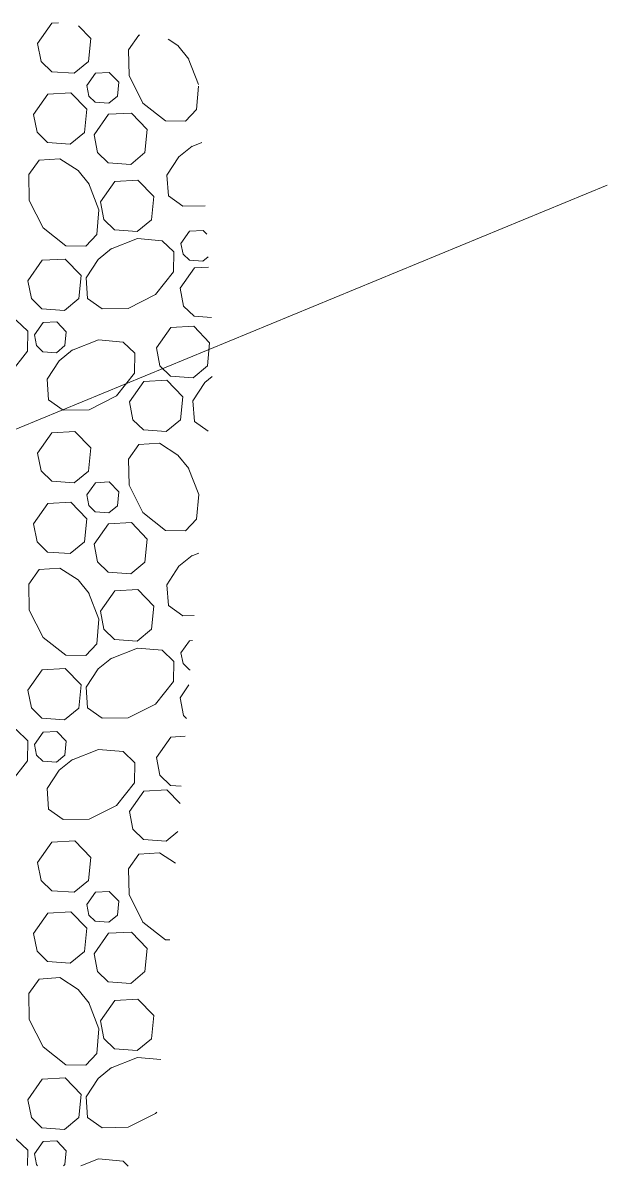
# Model space of a CAD drawing. Header units: inches. Extents: x -4443104 to -4439086, y 793046 to 798506.
# Drawn here: x -4442295.95 to -4442282.26, y 793222.37 to 793249.17 of the extents above; entities that cross this region are included whole.
import ezdxf

# ---------------------------------------------------------------- set-up
doc = ezdxf.new("R2010")
doc.units = ezdxf.units.IN
doc.header["$MEASUREMENT"] = 0
doc.layers.add('Level 3', color=7, linetype='Continuous', lineweight=0)

msp = doc.modelspace()

# ---------------------------------------------------------------- linework, layer by layer
at = {"layer": 'Level 3', "color": 7, "linetype": 'Continuous', "lineweight": 0}
for p, q in [((-4442292.08, 793248.3459), (-4442291.8353, 793247.7293)), ((-4442292.0058, 793246.2676), (-4442291.7596, 793246.3652)), ((-4442292.0058, 793236.6681), (-4442291.8251, 793236.7397)), ((-4442292.2693, 793233.3494), (-4442292.0588, 793233.6486))]:
    msp.add_line(p, q, dxfattribs=at)
at = {"layer": 'Level 3', "color": 7, "linetype": 'Continuous', "lineweight": 13}
msp.add_line((-4442282.2553, 793245.3636), (-4442312.294, 793232.9835), dxfattribs=at)
at = {"layer": 'Level 3', "color": 7, "linetype": 'Continuous', "lineweight": 0, "flags": 128}
for points in [[(-4442295.6085, 793248.6834), (-4442295.2723, 793249.1616), (-4442295.1167, 793249.1705)], [(-4442294.6469, 793249.1), (-4442294.3625, 793248.8054), (-4442294.4165, 793248.2634), (-4442294.748, 793247.9876), (-4442295.278, 793248.0259), (-4442295.5273, 793248.2679), (-4442295.6083, 793248.6834)], [(-4442291.8331, 793247.6879), (-4442291.8805, 793247.1394), (-4442292.1415, 793246.8646), (-4442292.6103, 793246.8736), (-4442293.1428, 793247.2901), (-4442293.4648, 793247.9341), (-4442293.4755, 793248.5411), (-4442293.2328, 793248.8826), (-4442293.2082, 793248.8843)], [(-4442292.5467, 793248.785), (-4442292.317, 793248.6379), (-4442292.0638, 793248.3204)], [(-4442294.4535, 793247.7036), (-4442294.2518, 793247.9906), (-4442293.9298, 793248.0091), (-4442293.706, 793247.7769), (-4442293.7383, 793247.4516), (-4442293.9373, 793247.2861), (-4442294.2553, 793247.3094), (-4442294.4048, 793247.4544), (-4442294.4533, 793247.7036)], [(-4442295.7025, 793247.0231), (-4442295.3665, 793247.5011), (-4442294.8298, 793247.5319), (-4442294.4568, 793247.1451), (-4442294.5108, 793246.6029), (-4442294.8423, 793246.3271), (-4442295.3723, 793246.3656), (-4442295.6215, 793246.6074), (-4442295.7023, 793247.0229)], [(-4442294.2823, 793246.5484), (-4442293.946, 793247.0264), (-4442293.4095, 793247.0571), (-4442293.0363, 793246.6704), (-4442293.0903, 793246.1281), (-4442293.4218, 793245.8524), (-4442293.9518, 793245.8909), (-4442294.201, 793246.1326), (-4442294.282, 793246.5481)], [(-4442291.6772, 793244.8811), (-4442292.201, 793244.8719), (-4442292.5428, 793245.1146), (-4442292.575, 793245.5981), (-4442292.2978, 793246.0304), (-4442291.9805, 793246.2836)], [(-4442294.4185, 793245.4176), (-4442294.169, 793244.7889), (-4442294.219, 793244.2111), (-4442294.48, 793243.9366), (-4442294.9488, 793243.9454), (-4442295.4815, 793244.3621), (-4442295.8033, 793245.0059), (-4442295.814, 793245.6129), (-4442295.5713, 793245.9544), (-4442295.0878, 793245.9869), (-4442294.6555, 793245.7096), (-4442294.4023, 793245.3921)], [(-4442294.1328, 793244.9751), (-4442293.7965, 793245.4534), (-4442293.2598, 793245.4839), (-4442292.8868, 793245.0971), (-4442292.9408, 793244.5551), (-4442293.2723, 793244.2794), (-4442293.8023, 793244.3176), (-4442294.0515, 793244.5594), (-4442294.1325, 793244.9751)], [(-4442292.2468, 793243.9996), (-4442292.045, 793244.2866), (-4442291.723, 793244.3049), (-4442291.6405, 793244.2193)], [(-4442293.8978, 793243.8634), (-4442293.2688, 793244.1126), (-4442292.6913, 793244.0626), (-4442292.4168, 793243.8016), (-4442292.4255, 793243.3329), (-4442292.8423, 793242.8004), (-4442293.486, 793242.4784), (-4442294.093, 793242.4676), (-4442294.4345, 793242.7104), (-4442294.467, 793243.1939), (-4442294.1898, 793243.6261), (-4442293.8723, 793243.8794)], [(-4442291.6106, 793243.6818), (-4442291.7305, 793243.5821), (-4442292.0485, 793243.6051), (-4442292.198, 793243.7501), (-4442292.2465, 793243.9996)], [(-4442295.8363, 793243.1261), (-4442295.5, 793243.6044), (-4442294.9633, 793243.6349), (-4442294.5903, 793243.2481), (-4442294.6443, 793242.7061), (-4442294.9758, 793242.4304), (-4442295.5058, 793242.4686), (-4442295.755, 793242.7104), (-4442295.8358, 793243.1261)], [(-4442292.2693, 793242.9489), (-4442291.933, 793243.4269), (-4442291.5975, 793243.4461)], [(-4442291.5318, 793242.2618), (-4442291.9388, 793242.2914), (-4442292.188, 793242.5331), (-4442292.2688, 793242.9486)], [(-4442297.3173, 793242.0036), (-4442296.6883, 793242.2529), (-4442296.1108, 793242.2031), (-4442295.8363, 793241.9421), (-4442295.8448, 793241.4734), (-4442296.2615, 793240.9406), (-4442296.9055, 793240.6186), (-4442297.5125, 793240.6081), (-4442297.854, 793240.8509), (-4442297.8865, 793241.3341), (-4442297.6093, 793241.7666), (-4442297.2918, 793242.0199)], [(-4442295.683, 793241.8556), (-4442295.4813, 793242.1426), (-4442295.1593, 793242.1609), (-4442294.9355, 793241.9289), (-4442294.9678, 793241.6036), (-4442295.1668, 793241.4381), (-4442295.4848, 793241.4611), (-4442295.6343, 793241.6064), (-4442295.6828, 793241.8556)], [(-4442292.8205, 793241.5486), (-4442292.4843, 793242.0269), (-4442291.9478, 793242.0576), (-4442291.5745, 793241.6706), (-4442291.6285, 793241.1286), (-4442291.96, 793240.8529), (-4442292.49, 793240.8914), (-4442292.7393, 793241.1331), (-4442292.8203, 793241.5486)], [(-4442294.812, 793241.4874), (-4442294.1833, 793241.7366), (-4442293.6055, 793241.6869), (-4442293.331, 793241.4259), (-4442293.3398, 793240.9571), (-4442293.7565, 793240.4244), (-4442294.4003, 793240.1024), (-4442295.0073, 793240.0919), (-4442295.3488, 793240.3346), (-4442295.3813, 793240.8179), (-4442295.104, 793241.2504), (-4442294.7865, 793241.5036)], [(-4442293.453, 793240.2836), (-4442293.1168, 793240.7619), (-4442292.5803, 793240.7926), (-4442292.207, 793240.4056), (-4442292.261, 793239.8636), (-4442292.5925, 793239.5879), (-4442293.1225, 793239.6264), (-4442293.3718, 793239.8681), (-4442293.4528, 793240.2836)], [(-4442291.6092, 793239.5963), (-4442291.9328, 793239.8261), (-4442291.965, 793240.3096), (-4442291.6878, 793240.7419), (-4442291.512, 793240.882)], [(-4442295.6085, 793239.0839), (-4442295.2723, 793239.5621), (-4442294.7358, 793239.5926), (-4442294.3625, 793239.2059), (-4442294.4165, 793238.6639), (-4442294.748, 793238.3881), (-4442295.278, 793238.4264), (-4442295.5273, 793238.6684), (-4442295.6083, 793239.0839)], [(-4442292.08, 793238.7464), (-4442291.8305, 793238.1176), (-4442291.8805, 793237.5399), (-4442292.1415, 793237.2651), (-4442292.6103, 793237.2741), (-4442293.1428, 793237.6906), (-4442293.4648, 793238.3346), (-4442293.4755, 793238.9416), (-4442293.2328, 793239.2831), (-4442292.7493, 793239.3154), (-4442292.317, 793239.0384), (-4442292.0638, 793238.7209)], [(-4442294.4535, 793238.1041), (-4442294.2518, 793238.3911), (-4442293.9298, 793238.4096), (-4442293.706, 793238.1774), (-4442293.7383, 793237.8521), (-4442293.9373, 793237.6866), (-4442294.2553, 793237.7099), (-4442294.4048, 793237.8549), (-4442294.4533, 793238.1041)], [(-4442295.7025, 793237.4236), (-4442295.3665, 793237.9016), (-4442294.8298, 793237.9324), (-4442294.4568, 793237.5456), (-4442294.5108, 793237.0034), (-4442294.8423, 793236.7276), (-4442295.3723, 793236.7661), (-4442295.6215, 793237.0079), (-4442295.7023, 793237.4234)], [(-4442294.2823, 793236.9489), (-4442293.946, 793237.4269), (-4442293.4095, 793237.4576), (-4442293.0363, 793237.0709), (-4442293.0903, 793236.5286), (-4442293.4218, 793236.2529), (-4442293.9518, 793236.2914), (-4442294.201, 793236.5331), (-4442294.282, 793236.9486)], [(-4442291.9357, 793235.2771), (-4442292.201, 793235.2724), (-4442292.5428, 793235.5151), (-4442292.575, 793235.9986), (-4442292.2978, 793236.4309), (-4442291.9805, 793236.6841)], [(-4442294.4185, 793235.8181), (-4442294.169, 793235.1894), (-4442294.219, 793234.6116), (-4442294.48, 793234.3371), (-4442294.9488, 793234.3459), (-4442295.4815, 793234.7626), (-4442295.8033, 793235.4064), (-4442295.814, 793236.0134), (-4442295.5713, 793236.3549), (-4442295.0878, 793236.3874), (-4442294.6555, 793236.1101), (-4442294.4023, 793235.7926)], [(-4442294.1328, 793235.3756), (-4442293.7965, 793235.8539), (-4442293.2598, 793235.8844), (-4442292.8868, 793235.4976), (-4442292.9408, 793234.9556), (-4442293.2723, 793234.6799), (-4442293.8023, 793234.7181), (-4442294.0515, 793234.9599), (-4442294.1325, 793235.3756)], [(-4442293.8978, 793234.2639), (-4442293.2688, 793234.5131), (-4442292.6913, 793234.4631), (-4442292.4168, 793234.2021), (-4442292.4255, 793233.7334), (-4442292.8423, 793233.2009), (-4442293.486, 793232.8789), (-4442294.093, 793232.8681), (-4442294.4345, 793233.1109), (-4442294.467, 793233.5944), (-4442294.1898, 793234.0266), (-4442293.8723, 793234.2799)], [(-4442292.2468, 793234.4001), (-4442292.045, 793234.6871), (-4442291.98, 793234.6908)], [(-4442292.0319, 793234.0044), (-4442292.0485, 793234.0056), (-4442292.198, 793234.1506), (-4442292.2465, 793234.4001)], [(-4442295.8363, 793233.5266), (-4442295.5, 793234.0049), (-4442294.9633, 793234.0354), (-4442294.5903, 793233.6486), (-4442294.6443, 793233.1066), (-4442294.9758, 793232.8309), (-4442295.5058, 793232.8691), (-4442295.755, 793233.1109), (-4442295.8358, 793233.5266)], [(-4442292.118, 793232.8657), (-4442292.188, 793232.9336), (-4442292.2688, 793233.3491)], [(-4442297.3173, 793232.4041), (-4442296.6883, 793232.6534), (-4442296.1108, 793232.6036), (-4442295.8363, 793232.3426), (-4442295.8448, 793231.8739), (-4442296.2615, 793231.3411), (-4442296.9055, 793231.0191), (-4442297.5125, 793231.0086), (-4442297.854, 793231.2514), (-4442297.8865, 793231.7346), (-4442297.6093, 793232.1671), (-4442297.2918, 793232.4204)], [(-4442295.683, 793232.2561), (-4442295.4813, 793232.5431), (-4442295.1593, 793232.5614), (-4442294.9355, 793232.3294), (-4442294.9678, 793232.0041), (-4442295.1668, 793231.8386), (-4442295.4848, 793231.8616), (-4442295.6343, 793232.0069), (-4442295.6828, 793232.2561)], [(-4442292.8205, 793231.9491), (-4442292.4843, 793232.4274), (-4442292.1496, 793232.4465)], [(-4442294.812, 793231.8879), (-4442294.1833, 793232.1371), (-4442293.6055, 793232.0874), (-4442293.331, 793231.8264), (-4442293.3398, 793231.3576), (-4442293.7565, 793230.8249), (-4442294.4003, 793230.5029), (-4442295.0073, 793230.4924), (-4442295.3488, 793230.7351), (-4442295.3813, 793231.2184), (-4442295.104, 793231.6509), (-4442294.7865, 793231.9041)], [(-4442292.2383, 793231.2736), (-4442292.49, 793231.2919), (-4442292.7393, 793231.5336), (-4442292.8203, 793231.9491)], [(-4442293.453, 793230.6841), (-4442293.1168, 793231.1624), (-4442292.5803, 793231.1931), (-4442292.2688, 793230.8702)], [(-4442292.3182, 793230.2166), (-4442292.5925, 793229.9884), (-4442293.1225, 793230.0269), (-4442293.3718, 793230.2686), (-4442293.4528, 793230.6841)], [(-4442295.6085, 793229.4844), (-4442295.2723, 793229.9626), (-4442294.7358, 793229.9931), (-4442294.3625, 793229.6064), (-4442294.4165, 793229.0644), (-4442294.748, 793228.7886), (-4442295.278, 793228.8269), (-4442295.5273, 793229.0689), (-4442295.6083, 793229.4844)], [(-4442292.5105, 793227.6727), (-4442292.6103, 793227.6746), (-4442293.1428, 793228.0911), (-4442293.4648, 793228.7351), (-4442293.4755, 793229.3421), (-4442293.2328, 793229.6836), (-4442292.7493, 793229.7159), (-4442292.3742, 793229.4755)], [(-4442294.4535, 793228.5046), (-4442294.2518, 793228.7916), (-4442293.9298, 793228.8101), (-4442293.706, 793228.5779), (-4442293.7383, 793228.2526), (-4442293.9373, 793228.0871), (-4442294.2553, 793228.1104), (-4442294.4048, 793228.2554), (-4442294.4533, 793228.5046)], [(-4442295.7025, 793227.8241), (-4442295.3665, 793228.3021), (-4442294.8298, 793228.3329), (-4442294.4568, 793227.9461), (-4442294.5108, 793227.4039), (-4442294.8423, 793227.1281), (-4442295.3723, 793227.1666), (-4442295.6215, 793227.4084), (-4442295.7023, 793227.8239)], [(-4442294.2823, 793227.3494), (-4442293.946, 793227.8274), (-4442293.4095, 793227.8581), (-4442293.0363, 793227.4714), (-4442293.0903, 793226.9291), (-4442293.4218, 793226.6534), (-4442293.9518, 793226.6919), (-4442294.201, 793226.9336), (-4442294.282, 793227.3491)], [(-4442294.4185, 793226.2186), (-4442294.169, 793225.5899), (-4442294.219, 793225.0121), (-4442294.48, 793224.7376), (-4442294.9488, 793224.7464), (-4442295.4815, 793225.1631), (-4442295.8033, 793225.8069), (-4442295.814, 793226.4139), (-4442295.5713, 793226.7554), (-4442295.0878, 793226.7879), (-4442294.6555, 793226.5106), (-4442294.4023, 793226.1931)], [(-4442294.1328, 793225.7761), (-4442293.7965, 793226.2544), (-4442293.2598, 793226.2849), (-4442292.8868, 793225.8981), (-4442292.9408, 793225.3561), (-4442293.2723, 793225.0804), (-4442293.8023, 793225.1186), (-4442294.0515, 793225.3604), (-4442294.1325, 793225.7761)], [(-4442293.8978, 793224.6644), (-4442293.2688, 793224.9136), (-4442292.7226, 793224.8663)], [(-4442292.8156, 793223.6354), (-4442292.8423, 793223.6014), (-4442293.486, 793223.2794), (-4442294.093, 793223.2686), (-4442294.4345, 793223.5114), (-4442294.467, 793223.9949), (-4442294.1898, 793224.4271), (-4442293.8723, 793224.6804)], [(-4442295.8363, 793223.9271), (-4442295.5, 793224.4054), (-4442294.9633, 793224.4359), (-4442294.5903, 793224.0491), (-4442294.6443, 793223.5071), (-4442294.9758, 793223.2314), (-4442295.5058, 793223.2696), (-4442295.755, 793223.5114), (-4442295.8358, 793223.9271)], [(-4442297.3173, 793222.8046), (-4442296.6883, 793223.0539), (-4442296.1108, 793223.0041), (-4442295.8363, 793222.7431), (-4442295.8428, 793222.3818)], [(-4442295.683, 793222.6566), (-4442295.4813, 793222.9436), (-4442295.1593, 793222.9619), (-4442294.9355, 793222.7299), (-4442294.9678, 793222.4046), (-4442295.0005, 793222.3774)], [(-4442295.6067, 793222.3805), (-4442295.6343, 793222.4074), (-4442295.6828, 793222.6566)], [(-4442294.5927, 793222.3753), (-4442294.1833, 793222.5376), (-4442293.6055, 793222.4879), (-4442293.4811, 793222.3696)]]:
    msp.add_lwpolyline(points, dxfattribs=at)

doc.saveas('drawing.dxf')
